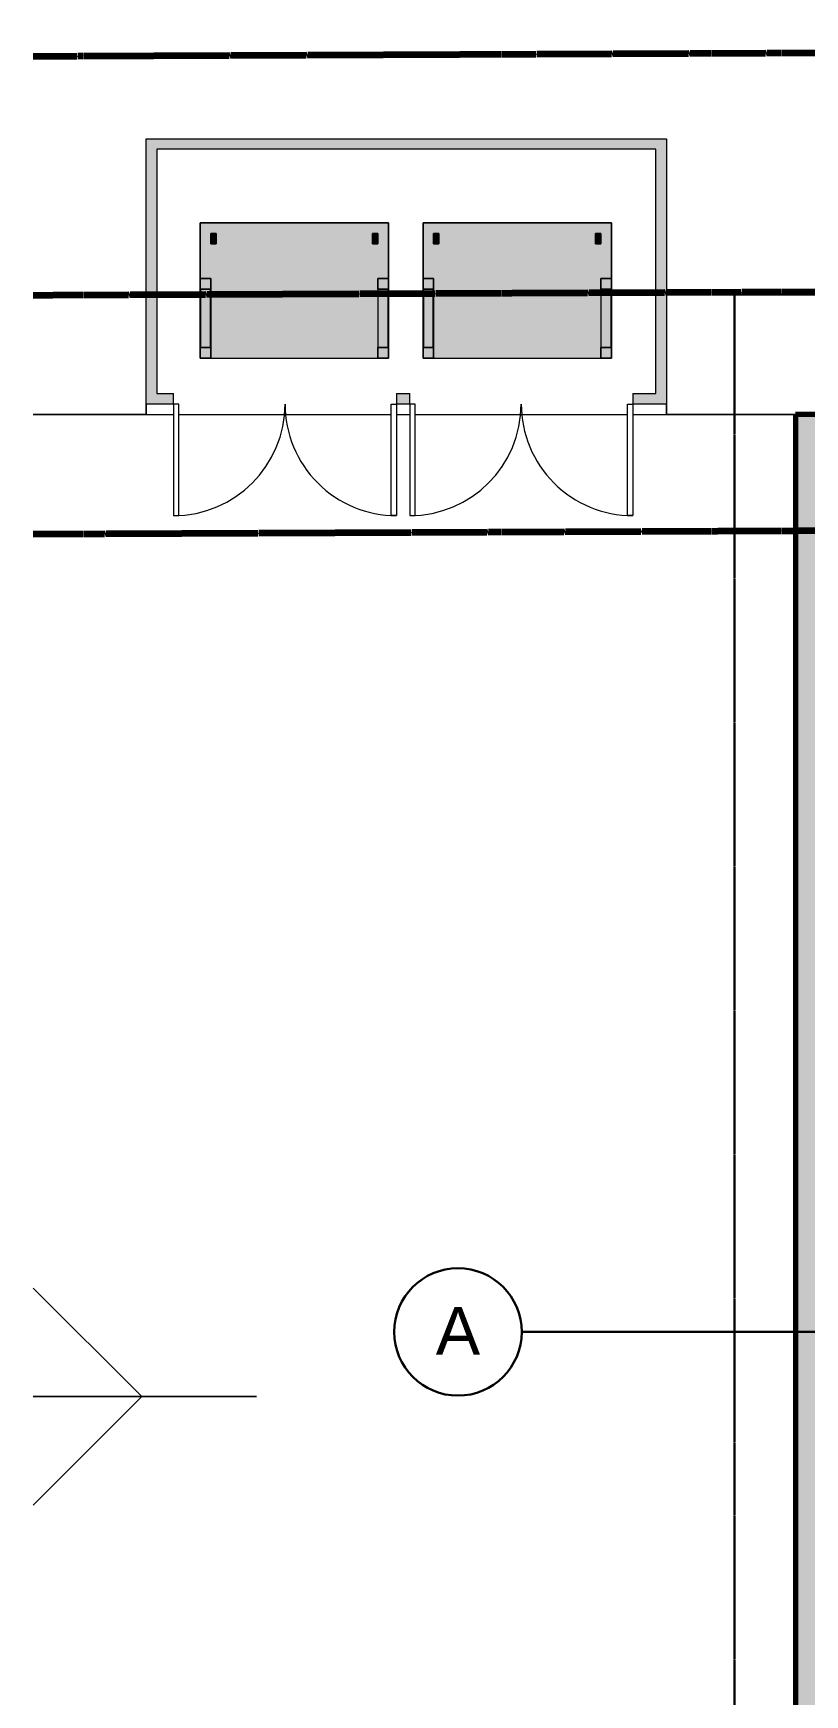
# Model space of a CAD drawing. Header units: inches. Extents: x 9391 to 11530, y 1186 to 2858.
# Drawn here: x 9391 to 9681, y 2171 to 2797 of the extents above; entities that cross this region are included whole.
import ezdxf

# ---------------------------------------------------------------- set-up
doc = ezdxf.new("R2010")
doc.units = ezdxf.units.IN
doc.header["$MEASUREMENT"] = 0
for name, pattern in [('Aligning Line 1_8_', [0.25, 0.125, -0.125]), ('Double Dash 3_8_', [1, 0.375, -0.125, 0.125, -0.125, 0.125, -0.125]), ('Grid Line 1_2_', [0.875, 0.5, -0.125, 0.125, -0.125])]:
    doc.linetypes.add(name, pattern=pattern)
for name, color, linetype, lineweight in [('A-DETL-GENF-1', 254, 'Continuous', 9), ('A-DETL-MEDM', 33, 'Continuous', 20), ('A-DOOR', 31, 'Continuous', 13), ('A-DOOR-2', 31, 'Continuous', 9), ('A-DOOR-3', 31, 'Continuous', 20), ('C-BLDG-PADS', 91, 'Continuous', 70), ('C-BLDG-PADS-1', 91, 'Continuous', 9), ('C-PROP-LINE', 91, 'Double Dash 3_8_', 211), ('C-TOPO', 7, 'Continuous', 9), ('G-ANNO-SYMB', 111, 'Aligning Line 1_8_', 30), ('Q-SPCQ', 91, 'Continuous', 9), ('S-FNDN', 32, 'Continuous', 13), ('S-FNDN-1', 32, 'Continuous', 5), ('S-GRID-1', 1, 'Grid Line 1_2_', 30), ('S-GRID-IDEN', 1, 'Continuous', 30), ('S-GRID-IDEN-1', 1, 'Continuous', 9)]:
    doc.layers.add(name, color=color, linetype=linetype, lineweight=lineweight)
doc.layers.add('Q-SPCQ-1', color=91, linetype='Continuous', lineweight=9, transparency=0.3)
doc.styles.add('Arial_1', font='arial.ttf', dxfattribs={"height": 18})

# ---------------------------------------------------------------- blocks, each defined once
blk = doc.blocks.new('goldenchain 26164 - goldenchain 26164-1522566-FLOOR PLAN - ROOF')
at = {"layer": 'A-DETL-GENF-1'}
for p, q in [((0, 90.98), (0, 90.99)), ((0, 90.99), (0, 90.89)), ((0, 90.88), (0, 90.98)), ((0, 90.89), (0, 90.68)), ((0, 90.46), (0, 90.88)), ((0, 90.68), (0, 90.35)), ((0, 89.56), (0, 90.46)), ((0, 90.35), (0, 89.89)), ((0, 89.89), (0, 89.27)), ((0, 88.37), (0, 89.56)), ((0, 89.31), (0, 89.42)), ((0, 89.42), (0, 89.27)), ((0, 88.99), (0, 89.31)), ((0, 89.27), (0, 88.9)), ((0, 89.27), (0, 88.64)), ((0, 88.47), (0, 88.99)), ((0, 88.9), (0, 88.37)), ((0, 88.64), (0, 88.08)), ((0, 88.48), (0, 88.63)), ((0, 88.63), (0, 88.38)), ((0, 88.07), (0, 88.48)), ((0, 87.79), (0, 88.47)), ((0, 88.38), (0, 87.67)), ((0, 88.37), (0, 87.69)), ((0, 87.03), (0, 88.37)), ((0, 88.08), (0, 87.56)), ((0, 87.44), (0, 88.07)), ((0, 86.98), (0, 87.79)), ((0, 87.69), (0, 86.89)), ((0, 87.67), (0, 86.58)), ((0, 87.56), (0, 87.04)), ((0, 86.65), (0, 87.44)), ((0, 87.04), (0, 86.48)), ((0, 85.71), (0, 87.03)), ((0, 86.05), (0, 86.98)), ((0, 86.89), (0, 86.02)), ((0, 85.74), (0, 86.65)), ((0, 86.58), (0, 85.18)), ((0, 86.48), (0, 85.84)), ((0, 85), (0, 86.05)), ((0, 86.02), (0, 85.08)), ((0, 85.84), (0, 85.09)), ((0, 84.78), (0, 85.74)), ((0, 84.58), (0, 85.71)), ((0, 85.18), (0, 83.56)), ((0, 85.05), (0, 85.09)), ((0, 85.09), (0, 84.99)), ((0, 85.09), (0, 84.42)), ((0, 85.08), (0, 84.12)), ((0, 84.93), (0, 85.05)), ((0, 83.83), (0, 85)), ((0, 84.99), (0, 84.7)), ((0, 84.73), (0, 84.93)), ((0, 83.8), (0, 84.78)), ((0, 84.46), (0, 84.73)), ((0, 84.7), (0, 84.25)), ((0, 83.8), (0, 84.58)), ((0, 84.1), (0, 84.46)), ((0, 84.42), (0, 84)), ((0, 84.25), (0, 83.68)), ((0, 84.12), (0, 83.78)), ((0, 83.67), (0, 84.1)), ((0, 84), (0, 83.72)), ((0, 82.6), (0, 83.83)), ((0, 82.97), (0, 83.8)), ((0, 83.37), (0, 83.8)), ((0, 83.78), (0, 83.48)), ((0, 83.72), (0, 83.47)), ((0, 83.68), (0, 83.02)), ((0, 83.16), (0, 83.67)), ((0, 83.56), (0, 81.79)), ((0, 83.48), (0, 83.25)), ((0, 83.47), (0, 83.15)), ((0, 83.16), (0, 83.37)), ((0, 83.25), (0, 83.13)), ((0, 82.58), (0, 83.16)), ((0, 83.13), (0, 83.16)), ((0, 83.15), (0, 82.66)), ((0, 83.02), (0, 82.3)), ((0, 82.37), (0, 82.97)), ((0, 82.66), (0, 81.87)), ((0, 81.39), (0, 82.6)), ((0, 81.97), (0, 82.58)), ((0, 81.97), (0, 82.37)), ((0, 82.3), (0, 81.55)), ((0, 81.3), (0, 81.97)), ((0, 81.72), (0, 81.97)), ((0, 81.87), (0, 80.92)), ((0, 81.79), (0, 79.94)), ((0, 81.6), (0, 81.72)), ((0, 81.55), (0, 81.6)), ((0, 81.55), (0, 81.55)), ((0, 80.29), (0, 81.39)), ((0, 80.57), (0, 81.3)), ((0, 80.92), (0, 80.01)), ((0, 79.79), (0, 80.57)), ((0, 79.35), (0, 80.29)), ((0, 80.01), (0, 79.12)), ((0, 79.94), (0, 79.39)), ((0, 78.93), (0, 79.79)), ((0, 79.39), (0, 78.89)), ((0, 78.65), (0, 79.35)), ((0, 79.12), (0, 78.26)), ((0, 78.01), (0, 78.93)), ((0, 78.89), (0, 78.48)), ((0, 78.25), (0, 78.65)), ((0, 78.48), (0, 78.21)), ((0, 78.26), (0, 77.41)), ((0, 78.12), (0, 78.25)), ((0, 78.21), (0, 78.12)), ((0, 77.09), (0, 78.01)), ((0, 77.41), (0, 76.58)), ((0, 76.25), (0, 77.09)), ((0, 76.58), (0, 75.75)), ((0, 75.44), (0, 76.25)), ((0, 75.75), (0, 74.75)), ((0, 74.61), (0, 75.44)), ((0, 74.75), (0, 73.42)), ((0, 73.72), (0, 74.61)), ((0, 72.72), (0, 73.72)), ((0, 73.42), (0, 71.82)), ((0, 71.57), (0, 72.72)), ((0, 71.82), (0, 70.01)), ((0, 70.38), (0, 71.57)), ((0, 69.33), (0, 70.38)), ((0, 70.01), (0, 68.04)), ((0, 68.4), (0, 69.33)), ((0, 68.53), (0, 68.67)), ((0, 68.67), (0, 67.98)), ((0, 68.38), (0, 68.53)), ((0, 67.6), (0, 68.4)), ((0, 68.23), (0, 68.38)), ((0, 68.06), (0, 68.23)), ((0, 67.86), (0, 68.06)), ((0, 68.04), (0, 65.97)), ((0, 67.98), (0, 67.34)), ((0, 67.64), (0, 67.86)), ((0, 67.38), (0, 67.64)), ((0, 66.95), (0, 67.6)), ((0, 67.11), (0, 67.38)), ((0, 67.34), (0, 66.78)), ((0, 66.86), (0, 67.11)), ((0, 66.45), (0, 66.95)), ((0, 66.63), (0, 66.86)), ((0, 66.78), (0, 66.33)), ((0, 66.4), (0, 66.63)), ((0, 66.09), (0, 66.45)), ((0, 66.19), (0, 66.4)), ((0, 66.33), (0, 66.04)), ((0, 65.98), (0, 66.19)), ((0, 65.95), (0, 66.09)), ((0, 66.04), (0, 65.95)), ((0, 65.77), (0, 65.98)), ((0, 65.97), (0, 63.84)), ((0, 61.91), (0, 65.77)), ((0, 63.84), (0, 62.06)), ((0, 62.06), (0, 60.33)), ((0, 51.93), (0, 61.91)), ((0, 60.33), (0, 58.74)), ((0, 58.74), (0, 57.32)), ((0, 57.32), (0, 56.16)), ((0, 56.16), (0, 55.31)), ((0, 55.31), (0, 54.82)), ((0, 54.82), (0, 54.5)), ((0, 54.5), (0, 54.09)), ((0, 54.09), (0, 53.62)), ((0, 53.62), (0, 53.08)), ((0, 53.08), (0, 52.5)), ((0, 52.5), (0, 51.9)), ((0, 51.67), (0, 51.93)), ((0, 51.9), (0, 51.28)), ((0, 50.99), (0, 51.67)), ((0, 51.28), (0, 44.2)), ((0, 50.02), (0, 50.99)), ((-40.92, 6.84), (0, 47.76)), ((0, 48.89), (0, 50.02)), ((0, 47.73), (0, 48.89)), ((40.92, 6.84), (0, 47.76)), ((0, 46.65), (0, 47.73)), ((0, 45.81), (0, 46.65)), ((0, 44.97), (0, 45.81)), ((0, 43.9), (0, 44.97)), ((0, 44.2), (0, 43.51)), ((0, 42.65), (0, 43.9)), ((0, 43.51), (0, 42.86)), ((0, 42.86), (0, 42.26)), ((0, 41.31), (0, 42.65)), ((0, 42.26), (0, 41.74)), ((0, 41.74), (0, 41.34)), ((0, 41.34), (0, 41.07)), ((0, 39.94), (0, 41.31)), ((0, 41.07), (0, 40.98)), ((0, 40.98), (0, 40.95)), ((0, 40.95), (0, 40.87)), ((0, 40.87), (0, 40.75)), ((0, 40.75), (0, 40.6)), ((0, 40.6), (0, 40.42)), ((0, 40.42), (0, 40.22)), ((0, 40.22), (0, 40.01)), ((0, 40.01), (0, 34.22)), ((0, 38.63), (0, 39.94)), ((0, 37.44), (0, 38.63)), ((0, 36.46), (0, 37.44)), ((0, 35.69), (0, 36.46)), ((0, 35.11), (0, 35.69)), ((0, 34.68), (0, 35.11)), ((0, 34.36), (0, 34.68)), ((0, 34.11), (0, 34.36)), ((0, 34.22), (0, 33.57)), ((0, 33.9), (0, 34.11)), ((0, 33.76), (0, 33.9)), ((0, 33.6), (0, 33.76)), ((0, 33.43), (0, 33.6)), ((0, 33.57), (0, 28.74)), ((0, 33.22), (0, 33.43)), ((0, 32.97), (0, 33.22)), ((0, 32.66), (0, 32.97)), ((0, 32.29), (0, 32.66)), ((0, 31.76), (0, 32.29)), ((0, 31.03), (0, 31.76)), ((0, 30.13), (0, 31.03)), ((0, 29.1), (0, 30.13)), ((0, 27.96), (0, 29.1)), ((0, 28.74), (0, 27.46)), ((0, 26.76), (0, 27.96)), ((0, 27.46), (0, 22.3)), ((0, 25.52), (0, 26.76)), ((0, 24.33), (0, 25.52)), ((0, 23.22), (0, 24.33)), ((0, 23.49), (0, 23.61)), ((0, 23.61), (0, 23.49)), ((0, 23.19), (0, 23.49)), ((0, 23.49), (0, 23.07)), ((0, 22.18), (0, 23.22)), ((0, 22.78), (0, 23.19)), ((0, 23.07), (0, 22.3)), ((0, 22.3), (0, 22.78)), ((0, 22.3), (0, 21.38)), ((0, 21.2), (0, 22.18)), ((0, 21.38), (0, 20.52)), ((0, 20.25), (0, 21.2)), ((0, 20.52), (0, 19.71)), ((0, 19.34), (0, 20.25)), ((0, 19.71), (0, 18.95)), ((0, 18.44), (0, 19.34)), ((0, 18.95), (0, 18.23)), ((0, 17.2), (0, 18.44)), ((0, 18.23), (0, 17.52)), ((0, 17.52), (0, 16.83)), ((0, 15.94), (0, 17.2)), ((0, 16.83), (0, 16.35)), ((0, 16.35), (0, 15.88)), ((0, 14.64), (0, 15.94)), ((0, 15.88), (0, 15.42)), ((0, 15.42), (0, 14.99)), ((0, 14.99), (0, 14.59)), ((0, 13.29), (0, 14.64)), ((0, 14.59), (0, 14.24)), ((0, 14.24), (0, 13.93)), ((0, 13.93), (0, 13.64)), ((0, 13.64), (0, 13.31)), ((0, 13.31), (0, 12.95)), ((0, 11.88), (0, 13.29)), ((0, 12.95), (0, 12.57)), ((0, 12.57), (0, 12.18)), ((0, 12.18), (0, 11.77)), ((0, 10.38), (0, 11.88)), ((0, 11.77), (0, 11.36)), ((0, 11.36), (0, 11)), ((0, 11), (0, 10.74)), ((0, 10.74), (0, 10.57)), ((0, 10.57), (0, 10.47)), ((0, 10.47), (0, 10.41)), ((0, 10.41), (0, 10.39)), ((0, 10.39), (0, 10.39)), ((0, 10.39), (0, 9.43)), ((0, 8.78), (0, 10.38)), ((0, 9.43), (0, 8.94)), ((0, 8.94), (0, 8.44)), ((0, 7.36), (0, 8.78)), ((0, 8.44), (0, 7.91)), ((0, 7.91), (0, 7.34)), ((0, 6.84), (0, 7.36)), ((0, 7.34), (0, 6.84))]:
    blk.add_line(p, q, dxfattribs=at)
blk = doc.blocks.new('323323 - Site Trash and Litter Receptacles - Dumpsters - 4-Yard Bin-1680329-FLOOR PLAN - ROOF')
at = {"layer": 'Q-SPCQ-1'}
h = blk.add_hatch(color=256, dxfattribs=at)
h.paths.add_polyline_path([(-31.5, -25.5), (31.5, -25.5), (31.5, 4.5), (35.5, 4.5), (35.5, 25.5), (-35.5, 25.5), (-35.5, 4.5), (-31.5, 4.5), (-31.5, -21.5)], flags=0)
h.paths.add_polyline_path([(-29.5, 17.5), (-31.5, 17.5), (-31.5, 21.5), (-29.5, 21.5), (-29.5, 17.568)], flags=0)
h.paths.add_polyline_path([(31.5, 17.5), (29.5, 17.5), (29.5, 21.5), (31.5, 21.5), (31.5, 17.568)], flags=0)
for points in [[(-29.5, 17.5), (-29.5, 21.5), (-31.5, 21.5), (-31.5, 17.5)], [(31.5, 17.5), (31.5, 21.5), (29.5, 21.5), (29.5, 17.5)], [(-31.625, -21.5), (-31.5, -21.5), (-31.5, 0.5), (-35.5, 0.5), (-35.5, -21.5), (-35.375, -21.5)], [(31.625, -21.5), (35.5, -21.5), (35.5, 0.5), (31.5, 0.5), (31.5, -21.5)]]:
    blk.add_hatch(color=256, dxfattribs=at).paths.add_polyline_path(points, flags=0)
h = blk.add_hatch(color=256, dxfattribs=at)
h.paths.add_polyline_path([(-31.5, -25.5), (-31.5, -21.5), (-35.5, -21.5), (-35.5, -25.5), (-31.625, -25.5)], flags=0)
h.paths.add_polyline_path([(-31.625, 0.5), (-31.5, 0.5), (-31.5, 4.5), (-35.5, 4.5), (-35.5, 0.5), (-35.375, 0.5)], flags=0)
h = blk.add_hatch(color=256, dxfattribs=at)
h.paths.add_polyline_path([(31.5, -25.5), (35.5, -25.5), (35.5, -21.5), (31.5, -21.5)], flags=0)
h.paths.add_polyline_path([(35.375, 0.5), (35.5, 0.5), (35.5, 4.5), (31.5, 4.5), (31.5, 0.5), (31.625, 0.5)], flags=0)
at = {"layer": 'Q-SPCQ'}
for p, q in [((-35.5, 25.5), (-35.5, 4.5)), ((-35.5, -25.5), (-35.5, 25.5)), ((35.5, 25.5), (-35.5, 25.5)), ((-35.5, 25.5), (35.5, 25.5)), ((35.5, 25.5), (35.5, -25.5)), ((35.5, 4.5), (35.5, 25.5)), ((-29.5, 21.5), (-31.5, 21.5)), ((-31.5, 17.5), (-31.5, 21.5)), ((-31.5, 21.5), (-31.5, 17.5)), ((-29.5, 17.5), (-29.5, 21.5)), ((-29.5, 21.5), (-29.5, 17.5)), ((31.5, 21.5), (29.5, 21.5)), ((29.5, 17.5), (29.5, 21.5)), ((29.5, 21.5), (29.5, 17.768)), ((31.5, 17.5), (31.5, 21.5)), ((31.5, 21.5), (31.5, 17.5)), ((-31.5, 17.5), (-29.5, 17.5)), ((29.5, 17.768), (29.5, 17.568)), ((29.5, 17.568), (29.5, 17.5)), ((29.5, 17.5), (31.5, 17.5)), ((-35.5, 4.5), (-35.5, 0.5)), ((-35.5, 0.5), (-35.5, 4.5)), ((-35.5, 4.5), (-35.5, 0.5)), ((-31.5, 4.5), (-35.5, 4.5)), ((-35.5, 4.5), (-31.5, 4.5)), ((-35.5, 0.5), (-35.5, -11.738)), ((-35.5, -21.5), (-35.5, 0.5)), ((-35.5, 0.5), (-35.5, -21.5)), ((-35.5, -21.5), (-35.5, 0.5)), ((-35.5, 0.5), (-35.5, -21.5)), ((-31.5, 0.5), (-35.5, 0.5)), ((-35.5, 0.5), (-35.375, 0.5)), ((-35.375, 0.5), (-31.625, 0.5)), ((-31.625, 0.5), (-35.375, 0.5)), ((-35.375, 0.5), (-35.375, -21.5)), ((-35.375, 0.5), (-31.625, 0.5)), ((-35.375, -21.5), (-35.375, 0.5)), ((-31.625, 0.5), (-31.5, 0.5)), ((-31.625, -21.5), (-31.625, 0.5)), ((-31.625, -21.5), (-31.625, 0.5)), ((-31.5, 4.5), (-31.5, 0.5)), ((-31.5, 0.5), (-31.5, 4.5)), ((-31.5, 0.5), (-31.5, -21.5)), ((-31.5, 0.5), (-31.5, -21.5)), ((35.5, 4.5), (31.5, 4.5)), ((31.5, 4.5), (35.5, 4.5)), ((31.5, 0.5), (31.5, 4.5)), ((31.5, 4.5), (31.5, 0.5)), ((35.5, 0.5), (31.5, 0.5)), ((31.5, 0.5), (31.5, -21.5)), ((31.5, 0.5), (31.5, -21.5)), ((31.5, 0.5), (31.625, 0.5)), ((31.625, 0.5), (35.375, 0.5)), ((31.625, 0.5), (35.375, 0.5)), ((31.625, -21.5), (31.625, 0.5)), ((35.375, 0.5), (31.625, 0.5)), ((31.625, -21.5), (31.625, 0.5)), ((35.375, 0.5), (35.5, 0.5)), ((35.375, 0.5), (35.375, -21.5)), ((35.375, -21.5), (35.375, 0.5)), ((35.5, 0.5), (35.5, 4.5)), ((35.5, 4.5), (35.5, 0.5)), ((35.5, 0.5), (35.5, 4.5)), ((35.5, -21.5), (35.5, 0.5)), ((35.5, 0.5), (35.5, -21.5)), ((35.5, -7.256), (35.5, 0.5)), ((35.5, -21.5), (35.5, 0.5)), ((35.5, 0.5), (35.5, -21.5)), ((-35.5, -25.5), (-35.5, -21.5)), ((-35.5, -21.5), (-35.5, -25.5)), ((-35.5, -21.5), (-31.5, -21.5)), ((-35.375, -21.5), (-35.5, -21.5)), ((-31.625, -21.5), (-35.375, -21.5)), ((-35.375, -21.5), (-31.625, -21.5)), ((-31.625, -21.5), (-35.375, -21.5)), ((-31.5, -21.5), (-31.625, -21.5)), ((-31.5, -21.5), (-31.5, -25.5)), ((-31.5, -25.5), (-31.5, -21.5)), ((31.5, -21.5), (35.5, -21.5)), ((31.5, -25.5), (31.5, -21.5)), ((31.5, -21.5), (31.5, -25.5)), ((31.625, -21.5), (31.5, -21.5)), ((35.375, -21.5), (31.625, -21.5)), ((35.375, -21.5), (31.625, -21.5)), ((31.625, -21.5), (35.375, -21.5)), ((35.5, -21.5), (35.375, -21.5)), ((35.5, -25.5), (35.5, -21.5)), ((35.5, -21.5), (35.5, -25.5)), ((-35.5, -25.5), (35.5, -25.5)), ((-35.5, -25.5), (-31.5, -25.5)), ((-31.5, -25.5), (-35.5, -25.5)), ((35.5, -25.5), (31.5, -25.5)), ((31.5, -25.5), (35.5, -25.5))]:
    blk.add_line(p, q, dxfattribs=at)
blk = doc.blocks.new('323323 - Site Trash and Litter Receptacles - Dumpsters - 4-Yard Bin-V186-FLOOR PLAN - ROOF')
at = {"layer": 'Q-SPCQ-1'}
h = blk.add_hatch(color=256, dxfattribs=at)
h.paths.add_polyline_path([(-31.5, -25.5), (31.5, -25.5), (31.5, 4.5), (35.5, 4.5), (35.5, 25.5), (-35.5, 25.5), (-35.5, 4.5), (-31.5, 4.5), (-31.5, -21.5)], flags=0)
h.paths.add_polyline_path([(-29.5, 17.5), (-31.5, 17.5), (-31.5, 21.5), (-29.5, 21.5), (-29.5, 17.57)], flags=0)
h.paths.add_polyline_path([(29.5, 17.5), (29.5, 21.5), (31.5, 21.5), (31.5, 17.5)], flags=0)
for points in [[(-29.5, 17.5), (-29.5, 21.5), (-31.5, 21.5), (-31.5, 17.5)], [(31.5, 17.5), (31.5, 21.5), (29.5, 21.5), (29.5, 17.5)], [(-35.38, -21.5), (-31.5, -21.5), (-31.5, 0.5), (-35.5, 0.5), (-35.5, -21.5)], [(35.5, -21.5), (35.5, 0.5), (31.5, 0.5), (31.5, -21.5), (35.37, -21.5)]]:
    blk.add_hatch(color=256, dxfattribs=at).paths.add_polyline_path(points, flags=0)
h = blk.add_hatch(color=256, dxfattribs=at)
h.paths.add_polyline_path([(-35.5, -25.5), (-31.5, -25.5), (-31.5, -21.5), (-35.5, -21.5)], flags=0)
h.paths.add_polyline_path([(-35.5, 0.5), (-31.5, 0.5), (-31.5, 4.5), (-35.5, 4.5), (-35.5, 4.1)], flags=0)
h = blk.add_hatch(color=256, dxfattribs=at)
h.paths.add_polyline_path([(31.5, -25.5), (35.5, -25.5), (35.5, -21.5), (31.5, -21.5)], flags=0)
h.paths.add_polyline_path([(35.37, 0.5), (35.5, 0.5), (35.5, 4.5), (31.5, 4.5), (31.5, 0.5), (31.62, 0.5)], flags=0)
at = {"layer": 'Q-SPCQ'}
for p, q in [((-35.5, 25.5), (-35.5, 4.5)), ((-35.5, -25.5), (-35.5, 25.5)), ((35.5, 25.5), (-35.5, 25.5)), ((-35.5, 25.5), (35.5, 25.5)), ((35.5, 25.5), (35.5, -25.5)), ((35.5, 4.5), (35.5, 25.5)), ((-29.5, 21.5), (-31.5, 21.5)), ((-31.5, 17.5), (-31.5, 21.5)), ((-31.5, 21.5), (-31.5, 21.43)), ((-31.5, 21.43), (-31.5, 21.23)), ((-31.5, 21.23), (-31.5, 20.91)), ((-31.5, 20.91), (-31.5, 19.5)), ((-31.5, 19.5), (-31.5, 17.57)), ((-29.5, 21.43), (-29.5, 21.5)), ((-29.5, 21.5), (-29.5, 17.5)), ((-29.5, 21.23), (-29.5, 21.43)), ((-29.5, 20.91), (-29.5, 21.23)), ((-29.5, 20.5), (-29.5, 20.91)), ((-29.5, 20.02), (-29.5, 20.5)), ((-29.5, 19.5), (-29.5, 20.02)), ((-29.5, 18.98), (-29.5, 19.5)), ((-29.5, 18.5), (-29.5, 18.98)), ((31.5, 21.5), (29.5, 21.5)), ((29.5, 17.5), (29.5, 21.5)), ((29.5, 21.5), (29.5, 17.5)), ((31.5, 17.5), (31.5, 21.5)), ((31.5, 21.5), (31.5, 17.5)), ((-31.5, 17.57), (-31.5, 17.5)), ((-31.5, 17.5), (-29.5, 17.5)), ((-29.5, 17.5), (-29.5, 18.5)), ((29.5, 17.5), (31.5, 17.5)), ((-35.5, 4.5), (-35.5, 0.5)), ((-35.5, 0.5), (-35.5, 4.5)), ((-35.5, 4.5), (-35.5, 0.5)), ((-31.5, 4.5), (-35.5, 4.5)), ((-35.5, 4.5), (-31.5, 4.5)), ((-35.5, 0.5), (-35.5, -17.28)), ((-35.5, -21.5), (-35.5, 0.5)), ((-35.5, 0.5), (-35.5, -21.5)), ((-35.5, -21.5), (-35.5, 0.5)), ((-35.5, 0.5), (-35.5, -21.5)), ((-31.5, 0.5), (-35.5, 0.5)), ((-35.5, 0.5), (-35.38, 0.5)), ((-31.62, 0.5), (-35.38, 0.5)), ((-35.38, 0.5), (-35.38, -21.5)), ((-35.38, 0.5), (-31.62, 0.5)), ((-35.38, -21.5), (-35.38, 0.5)), ((-35.38, 0.5), (-31.62, 0.5)), ((-31.62, 0.5), (-31.5, 0.5)), ((-31.62, -21.5), (-31.62, 0.5)), ((-31.62, -21.5), (-31.62, 0.5)), ((-31.5, 4.5), (-31.5, 0.5)), ((-31.5, 0.5), (-31.5, 4.5)), ((-31.5, 0.5), (-31.5, -21.5)), ((-31.5, 0.5), (-31.5, -21.5)), ((35.5, 4.5), (31.5, 4.5)), ((31.5, 4.5), (35.5, 4.5)), ((31.5, 0.5), (31.5, 4.5)), ((31.5, 4.5), (31.5, 0.5)), ((35.5, 0.5), (31.5, 0.5)), ((31.5, 0.5), (31.5, -21.5)), ((31.5, 0.5), (31.5, -21.5)), ((31.5, 0.5), (31.62, 0.5)), ((31.62, 0.5), (35.37, 0.5)), ((31.62, 0.5), (35.37, 0.5)), ((31.62, -21.5), (31.62, 0.5)), ((35.37, 0.5), (31.62, 0.5)), ((31.62, -21.5), (31.62, 0.5)), ((35.37, 0.5), (35.5, 0.5)), ((35.37, 0.5), (35.37, -21.5)), ((35.37, -21.5), (35.37, 0.5)), ((35.5, 0.5), (35.5, 4.5)), ((35.5, 4.5), (35.5, 0.5)), ((35.5, 0.5), (35.5, 4.5)), ((35.5, -21.5), (35.5, 0.5)), ((35.5, 0.5), (35.5, -21.5)), ((35.5, -15.56), (35.5, 0.5)), ((35.5, -21.5), (35.5, 0.5)), ((35.5, 0.5), (35.5, -21.5)), ((-35.5, -25.5), (-35.5, -21.5)), ((-35.5, -21.5), (-35.5, -25.5)), ((-35.5, -21.5), (-31.5, -21.5)), ((-35.38, -21.5), (-35.5, -21.5)), ((-35.38, -21.5), (-31.62, -21.5)), ((-31.62, -21.5), (-35.38, -21.5)), ((-31.62, -21.5), (-35.38, -21.5)), ((-31.5, -21.5), (-31.62, -21.5)), ((-31.5, -21.5), (-31.5, -25.5)), ((-31.5, -25.5), (-31.5, -21.5)), ((31.5, -21.5), (35.5, -21.5)), ((31.5, -25.5), (31.5, -21.5)), ((31.5, -21.5), (31.5, -25.5)), ((31.62, -21.5), (31.5, -21.5)), ((35.37, -21.5), (31.62, -21.5)), ((35.37, -21.5), (31.62, -21.5)), ((31.62, -21.5), (35.37, -21.5)), ((35.5, -21.5), (35.37, -21.5)), ((35.5, -25.5), (35.5, -21.5)), ((35.5, -21.5), (35.5, -25.5)), ((-35.5, -25.5), (35.5, -25.5)), ((-35.5, -25.5), (-31.5, -25.5)), ((-31.5, -25.5), (-35.5, -25.5)), ((35.5, -25.5), (31.5, -25.5)), ((31.5, -25.5), (35.5, -25.5))]:
    blk.add_line(p, q, dxfattribs=at)
blk = doc.blocks.new('Trash Enclosure - 1-1683383-FLOOR PLAN - ROOF')
at = {"layer": 'A-DOOR-2'}
for centre, start, end in [((-42, 2), 360, 90), ((42, 2), 90, 180)]:
    blk.add_arc(centre, 42, start, end, dxfattribs=at)
at = {"layer": 'A-DOOR-3'}
for p, q in [((-42, 2), (-42, 44)), ((-42, 44), (-40, 44)), ((-40, 44), (-40, 2)), ((42, 44), (40, 44)), ((40, 44), (40, 2)), ((42, 2), (42, 44)), ((-40, 2), (-42, 2)), ((40, 2), (42, 2))]:
    blk.add_line(p, q, dxfattribs=at)
blk = doc.blocks.new('Family - ___-1545638-FLOOR PLAN - ROOF')
at = {"layer": 'C-PROP-LINE'}
blk.add_line((-2788.45, 9390.69), (-2797.1, 11376.05), dxfattribs=at)
blk = doc.blocks.new('Family - ___-1646200-FLOOR PLAN - ROOF')
at = {"layer": 'C-PROP-LINE'}
blk.add_line((-2698.45, 9390.69), (-2707.1, 11376.05), dxfattribs=at)
blk = doc.blocks.new('Family - ___-1646256-FLOOR PLAN - ROOF')
at = {"layer": 'C-PROP-LINE'}
blk.add_line((-2608.45, 9390.69), (-2616.71, 11287.66), dxfattribs=at)
blk = doc.blocks.new('Grid - Grid Head - Circle-50561-FLOOR PLAN - ROOF')
at = {"layer": 'S-GRID-IDEN'}
for start, end in [(360, 180), (180, 360)]:
    blk.add_arc((0, 0), 0.25, start, end, dxfattribs=at)

msp = doc.modelspace()

# ---------------------------------------------------------------- hatches: boundary and pattern name
at = {"layer": 'C-BLDG-PADS-1'}
h = msp.add_hatch(dxfattribs=at)
h.set_pattern_fill('FP_1', color=256, style=0, pattern_type=2)
h.set_pattern_definition([(0, (0, 0), (30.72, 7.68), [1.267, -21.773, 1.267, -21.773, -122.88]), (0, (0, 0), (30.72, 7.68), [-46.08, 1.267, -44.813, 1.267, -21.773, -53.76]), (0, (0, 0), (30.72, 7.68), [-115.2, 1.267, -14.093, 1.267, -37.133]), (120, (11.52, 3.84), (-22.011075, 22.7643004), [1.267, -21.773, 1.267, -21.773, -122.88]), (120, (11.52, 3.84), (-22.011075, 22.7643004), [-46.08, 1.267, -44.813, 1.267, -21.773, -53.76]), (120, (11.52, 3.84), (-22.011075, 22.7643004), [-115.2, 1.267, -14.093, 1.267, -37.133]), (240, (15.36, 19.2), (-8.708925, -30.4443004), [1.267, -21.773, 1.267, -21.773, -122.88]), (240, (15.36, 19.2), (-8.708925, -30.4443004), [-46.08, 1.267, -44.813, 1.267, -21.773, -53.76]), (240, (15.36, 19.2), (-8.708925, -30.4443004), [-115.2, 1.267, -14.093, 1.267, -37.133])])
h.paths.add_polyline_path([(10826.67, 1339.66), (11033.65, 1339.66), (11033.65, 1348.51), (10826.67, 1348.51)], flags=0)
h.paths.add_polyline_path([(9390.69, 1339.66), (10826.67, 1339.66), (10826.67, 1348.51), (10826.67, 1348.51), (10826.67, 1398.52), (10826.02, 1398.52), (10826.02, 1402.02), (10824.63, 1402.02), (10824.63, 1398.52), (10820.34, 1398.52), (10820.34, 1389.89), (10821.18, 1389.78), (10821.86, 1389.57), (10822.72, 1389.14), (10823.51, 1388.44), (10823.73, 1388.15), (10823.94, 1387.8), (10824.19, 1387.18), (10824.28, 1386.8), (10824.33, 1386.34), (10824.26, 1385.77), (10824.12, 1385.28), (10823.81, 1384.69), (10823.35, 1384.14), (10822.9, 1383.75), (10822.4, 1383.43), (10821.89, 1383.19), (10820.87, 1382.9), (10819.97, 1382.81), (10818.82, 1382.95), (10817.88, 1383.25), (10817.17, 1383.65), (10816.62, 1384.1), (10816.29, 1384.47), (10815.95, 1385.01), (10815.81, 1385.3), (10815.64, 1386.02), (10815.63, 1386.6), (10815.69, 1387.01), (10815.95, 1387.72), (10816.25, 1388.2), (10816.61, 1388.63), (10816.82, 1388.81), (10817.3, 1389.18), (10817.86, 1389.47), (10818.22, 1389.64), (10818.97, 1389.84), (10819.59, 1389.92), (10819.59, 1398.52), (10807.05, 1398.52), (10807.05, 1402.02), (10784.15, 1402.02), (10784.15, 1402.52), (10780.65, 1402.52), (10780.65, 1483.8), (9747.18, 1387.03), (9719.3, 1387.03), (9719.3, 2084.11), (9765.62, 2084.11), (9765.6, 2114.44), (9761.3, 2114.44), (9761.19, 2113.6), (9760.98, 2112.92), (9760.55, 2112.07), (9759.85, 2111.28), (9759.56, 2111.06), (9759.21, 2110.84), (9758.58, 2110.59), (9758.21, 2110.5), (9757.75, 2110.46), (9757.18, 2110.53), (9756.69, 2110.67), (9756.1, 2110.98), (9755.55, 2111.44), (9755.15, 2111.89), (9754.84, 2112.39), (9754.6, 2112.9), (9754.3, 2113.92), (9754.22, 2114.82), (9754.39, 2116.06), (9754.66, 2116.91), (9755.06, 2117.62), (9755.51, 2118.17), (9755.74, 2118.39), (9756.42, 2118.83), (9756.7, 2118.97), (9757.43, 2119.14), (9758.01, 2119.15), (9758.42, 2119.09), (9759.13, 2118.83), (9759.61, 2118.53), (9759.98, 2118.23), (9760.22, 2117.97), (9760.59, 2117.48), (9760.88, 2116.93), (9761.05, 2116.57), (9761.25, 2115.82), (9761.33, 2115.19), (9765.62, 2115.19), (9765.62, 2146.42), (9719.3, 2146.42), (9719.3, 2270.92), (9702.3, 2270.92), (9702.3, 2369.17), (9702.05, 2369.26), (9701.54, 2369.53), (9701, 2369.97), (9700.59, 2370.44), (9700.27, 2370.94), (9700.03, 2371.46), (9699.74, 2372.47), (9699.65, 2373.37), (9699.76, 2374.38), (9700.09, 2375.46), (9700.54, 2376.24), (9700.95, 2376.72), (9701.32, 2377.05), (9701.86, 2377.39), (9702.3, 2377.6), (9702.3, 2465.17), (9702.12, 2465.23), (9701.54, 2465.53), (9700.98, 2465.99), (9700.59, 2466.44), (9700.27, 2466.94), (9700.03, 2467.46), (9699.74, 2468.47), (9699.65, 2469.37), (9699.82, 2470.62), (9700.09, 2471.46), (9700.5, 2472.17), (9700.95, 2472.72), (9701.32, 2473.05), (9701.86, 2473.39), (9702.3, 2473.6), (9702.3, 2561.17), (9702.12, 2561.23), (9701.54, 2561.53), (9700.98, 2561.99), (9700.59, 2562.44), (9700.27, 2562.94), (9700.03, 2563.46), (9699.74, 2564.47), (9699.65, 2565.37), (9699.82, 2566.62), (9700.09, 2567.46), (9700.5, 2568.17), (9700.95, 2568.72), (9701.33, 2569.06), (9701.86, 2569.39), (9702.3, 2569.6), (9702.3, 2618.56), (9805.27, 2618.56), (9804.53, 2618.95), (9803.74, 2619.65), (9803.52, 2619.94), (9803.3, 2620.29), (9803.05, 2620.91), (9802.96, 2621.28), (9802.92, 2621.75), (9802.98, 2622.32), (9803.13, 2622.81), (9803.44, 2623.39), (9803.9, 2623.95), (9804.34, 2624.34), (9804.85, 2624.66), (9805.36, 2624.9), (9806.38, 2625.19), (9807.28, 2625.28), (9808.43, 2625.13), (9809.37, 2624.84), (9810.08, 2624.44), (9810.63, 2623.98), (9810.96, 2623.61), (9811.29, 2623.08), (9811.43, 2622.8), (9811.6, 2622.07), (9811.61, 2621.49), (9811.55, 2621.08), (9811.29, 2620.36), (9810.99, 2619.89), (9810.64, 2619.46), (9810.43, 2619.28), (9809.94, 2618.91), (9809.39, 2618.61), (9809.33, 2618.56), (9901.27, 2618.56), (9900.53, 2618.95), (9899.74, 2619.65), (9899.52, 2619.94), (9899.3, 2620.29), (9899.05, 2620.91), (9898.96, 2621.28), (9898.92, 2621.75), (9898.98, 2622.32), (9899.13, 2622.81), (9899.44, 2623.39), (9899.9, 2623.95), (9900.34, 2624.34), (9900.85, 2624.66), (9901.36, 2624.9), (9902.38, 2625.19), (9903.28, 2625.28), (9904.48, 2625.12), (9905.37, 2624.84), (9906.08, 2624.44), (9906.63, 2623.98), (9906.96, 2623.61), (9907.29, 2623.08), (9907.43, 2622.8), (9907.6, 2622.07), (9907.61, 2621.49), (9907.55, 2621.08), (9907.29, 2620.36), (9906.99, 2619.89), (9906.64, 2619.46), (9906.42, 2619.27), (9905.94, 2618.91), (9905.39, 2618.61), (9905.33, 2618.56), (9952.11, 2618.56), (9952.11, 2605.56), (9996.88, 2605.56), (9997.35, 2606.56), (9998.35, 2606.92), (9998.69, 2607.67), (9998.83, 2607.67), (9998.9, 2607.81), (9998.9, 2618.2), (9998.06, 2618.3), (9997.38, 2618.51), (9996.53, 2618.95), (9995.74, 2619.65), (9995.52, 2619.94), (9995.3, 2620.29), (9995.05, 2620.91), (9994.96, 2621.28), (9994.92, 2621.75), (9994.98, 2622.32), (9995.13, 2622.81), (9995.44, 2623.39), (9995.9, 2623.95), (9996.34, 2624.34), (9996.85, 2624.66), (9997.36, 2624.9), (9998.38, 2625.19), (9999.48, 2625.26), (10000.43, 2625.13), (10001.37, 2624.84), (10002.08, 2624.44), (10002.63, 2623.98), (10002.96, 2623.61), (10003.29, 2623.08), (10003.43, 2622.8), (10003.58, 2622.27), (10003.61, 2621.49), (10003.57, 2621.13), (10003.29, 2620.36), (10002.99, 2619.89), (10002.64, 2619.46), (10002.43, 2619.28), (10001.94, 2618.91), (10001.39, 2618.61), (10001.03, 2618.45), (10000.27, 2618.24), (9999.65, 2618.17), (9999.65, 2607.77), (9999.77, 2607.67), (9999.9, 2607.67), (10000.21, 2606.92), (10001.23, 2606.55), (10001.68, 2605.56), (10024.5, 2605.56), (10024.5, 2653.41), (9677.91, 2653.41), (9677.91, 1387.03), (9390.69, 1387.03)], flags=0)
h.paths.add_polyline_path([(11255.3, 1339.66), (11255.3, 1463.71), (11033.65, 1463.71), (11033.65, 1339.66), (11251.97, 1339.66)], flags=0)
h.paths.add_polyline_path([(10829.12, 1350.96), (10829.12, 1350.96), (10829.12, 1350.96)], flags=0)
h.paths.add_polyline_path([(11030.52, 1351.64), (11030.52, 1351.64), (11030.29, 1351.87)], flags=0)
h.paths.add_polyline_path([(9773.93, 2084.11), (9773.93, 2112.42), (9773.62, 2112.56), (9773.62, 2084.11), (9773.93, 2084.11)], flags=0)
h.paths.add_polyline_path([(9773.62, 2117.07), (9773.93, 2117.22), (9773.93, 2146.64), (9773.62, 2146.64), (9773.62, 2117.22)], flags=0)
at = {"layer": 'S-FNDN-1'}
for points in [[(9433.3, 2661.37), (9437.3, 2661.37), (9437.3, 2757.37), (9433.3, 2757.37), (9433.3, 2670.8)], [(9580.48, 2753.37), (9629.3, 2753.37), (9629.3, 2757.37), (9437.3, 2757.37), (9437.3, 2753.37), (9576.81, 2753.37)], [(9625.3, 2657.37), (9629.3, 2657.37), (9629.3, 2753.37), (9625.3, 2753.37), (9625.3, 2661.37)]]:
    msp.add_hatch(color=256, dxfattribs=at).paths.add_polyline_path(points, flags=0)
h = msp.add_hatch(color=256, dxfattribs=at)
h.paths.add_polyline_path([(9433.3, 2657.37), (9443.56, 2657.37), (9443.56, 2661.37), (9433.3, 2661.37)], flags=0)
h.paths.add_polyline_path([(9527.56, 2657.37), (9532.56, 2657.37), (9532.56, 2661.37), (9527.56, 2661.37)], flags=0)
h.paths.add_polyline_path([(9625.3, 2657.37), (9625.3, 2661.37), (9616.56, 2661.37), (9616.56, 2657.37)], flags=0)

# ---------------------------------------------------------------- linework, layer by layer
at = {"layer": 'A-DETL-MEDM'}
for p, q in [((9390.69, 2653.41), (9443.56, 2653.41)), ((9445.56, 2653.41), (9525.56, 2653.41)), ((9527.56, 2653.41), (9532.56, 2653.41)), ((9534.56, 2653.41), (9614.56, 2653.41)), ((9616.56, 2653.41), (9677.91, 2653.41))]:
    msp.add_line(p, q, dxfattribs=at)
at = {"layer": 'C-BLDG-PADS'}
for p, q in [((10024.5, 2653.41), (9677.91, 2653.41)), ((9677.91, 2653.41), (9677.91, 2650)), ((9677.91, 2650), (9677.91, 1387.03))]:
    msp.add_line(p, q, dxfattribs=at)
at = {"layer": 'C-TOPO'}
for p, q in [((9433.29, 2653.41), (9433.29, 2657.37)), ((9433.29, 2657.37), (9433.29, 2653.41)), ((9629.3, 2657.37), (9629.3, 2653.41)), ((9629.3, 2653.41), (9629.3, 2657.37)), ((9390.69, 2653.41), (9433.29, 2653.41)), ((9433.29, 2653.41), (9390.69, 2653.41)), ((9629.3, 2653.41), (9677.86, 2653.41)), ((9677.86, 2653.41), (9629.3, 2653.41)), ((9677.86, 2653.41), (9677.86, 2650)), ((9677.86, 2650), (9677.86, 2653.41)), ((9677.86, 2650), (9677.86, 2647.94)), ((9677.86, 2647.94), (9677.86, 2650)), ((9677.86, 2647.94), (9677.86, 2644.77)), ((9677.86, 2644.77), (9677.86, 2647.94)), ((9677.91, 2647.98), (9677.91, 2650)), ((9677.91, 2644.84), (9677.91, 2647.98)), ((9677.86, 2644.77), (9677.86, 2463.89)), ((9677.86, 2463.89), (9677.86, 2644.77)), ((9677.91, 2463.91), (9677.91, 2644.84)), ((9677.86, 2463.89), (9677.86, 2353.3)), ((9677.86, 2353.3), (9677.86, 2463.89)), ((9677.91, 2353.35), (9677.91, 2463.91)), ((9677.86, 2353.3), (9677.86, 2316.42)), ((9677.86, 2316.42), (9677.86, 2353.3)), ((9677.91, 2316.44), (9677.91, 2353.35)), ((9677.86, 2316.42), (9677.86, 2287.8)), ((9677.86, 2287.8), (9677.86, 2316.42)), ((9677.91, 2287.8), (9677.91, 2316.44)), ((9677.86, 2287.8), (9677.86, 1810.75)), ((9677.86, 1810.75), (9677.86, 2287.8)), ((9677.91, 1810.37), (9677.91, 2287.8))]:
    msp.add_line(p, q, dxfattribs=at)
at = {"layer": 'G-ANNO-SYMB'}
for p in [(9654.88, 1339.74), (11376.02, 2698.72)]:
    msp.add_line(p, (9654.88, 2698.72), dxfattribs=at)
at = {"layer": 'S-FNDN'}
for p, q in [((9433.3, 2657.37), (9433.3, 2757.37)), ((9433.3, 2757.37), (9629.3, 2757.37)), ((9629.3, 2757.37), (9629.3, 2657.37)), ((9437.3, 2753.37), (9437.3, 2661.37)), ((9625.3, 2753.37), (9437.3, 2753.37)), ((9625.3, 2661.37), (9625.3, 2753.37)), ((9437.3, 2661.37), (9443.56, 2661.37)), ((9443.56, 2657.37), (9443.56, 2661.37)), ((9527.56, 2661.37), (9532.56, 2661.37)), ((9527.56, 2661.37), (9527.56, 2657.37)), ((9532.56, 2657.37), (9532.56, 2661.37)), ((9616.56, 2661.37), (9625.3, 2661.37)), ((9616.56, 2661.37), (9616.56, 2657.37)), ((9443.56, 2657.37), (9433.3, 2657.37)), ((9532.56, 2657.37), (9527.56, 2657.37)), ((9629.3, 2657.37), (9616.56, 2657.37))]:
    msp.add_line(p, q, dxfattribs=at)
at = {"layer": 'S-GRID-1'}
msp.add_line((11461, 2307.83), (9574.73, 2307.83), dxfattribs=at)

# ---------------------------------------------------------------- block references
at = {"layer": 'A-DETL-GENF-1', "rotation": 270.0000000000005}
msp.add_blockref('goldenchain 26164 - goldenchain 26164-1522566-FLOOR PLAN - ROOF', (9383.85, 2283.45), dxfattribs=at)
at = {"layer": 'A-DOOR', "rotation": 180}
for p in [(9485.56, 2659.37), (9574.56, 2659.37)]:
    msp.add_blockref('Trash Enclosure - 1-1683383-FLOOR PLAN - ROOF', p, dxfattribs=at)
at = {"layer": 'C-PROP-LINE', "rotation": 270.0000000000005}
for name in ['Family - ___-1545638-FLOOR PLAN - ROOF', 'Family - ___-1646200-FLOOR PLAN - ROOF', 'Family - ___-1646256-FLOOR PLAN - ROOF']:
    msp.add_blockref(name, (0, 0), dxfattribs=at)
at = {"layer": 'Q-SPCQ'}
for name, p in [('323323 - Site Trash and Litter Receptacles - Dumpsters - 4-Yard Bin-V186-FLOOR PLAN - ROOF', (9489.06, 2700.2)), ('323323 - Site Trash and Litter Receptacles - Dumpsters - 4-Yard Bin-1680329-FLOOR PLAN - ROOF', (9573.06, 2700.2))]:
    msp.add_blockref(name, p, dxfattribs=at)
at = {"layer": 'S-GRID-IDEN', "xscale": 95.99999999999994, "yscale": 95.99999999999994, "zscale": 95.99999999999994, "rotation": 89.99999999999982}
msp.add_blockref('Grid - Grid Head - Circle-50561-FLOOR PLAN - ROOF', (9550.73, 2307.83), dxfattribs=at)

# ---------------------------------------------------------------- texts
at = {"layer": 'S-GRID-IDEN-1', "insert": (9542.33, 2317.21), "char_height": 18, "width": 20.301, "attachment_point": 1, "style": 'Arial_1'}
msp.add_mtext('A', dxfattribs=at)

doc.saveas('drawing.dxf')
